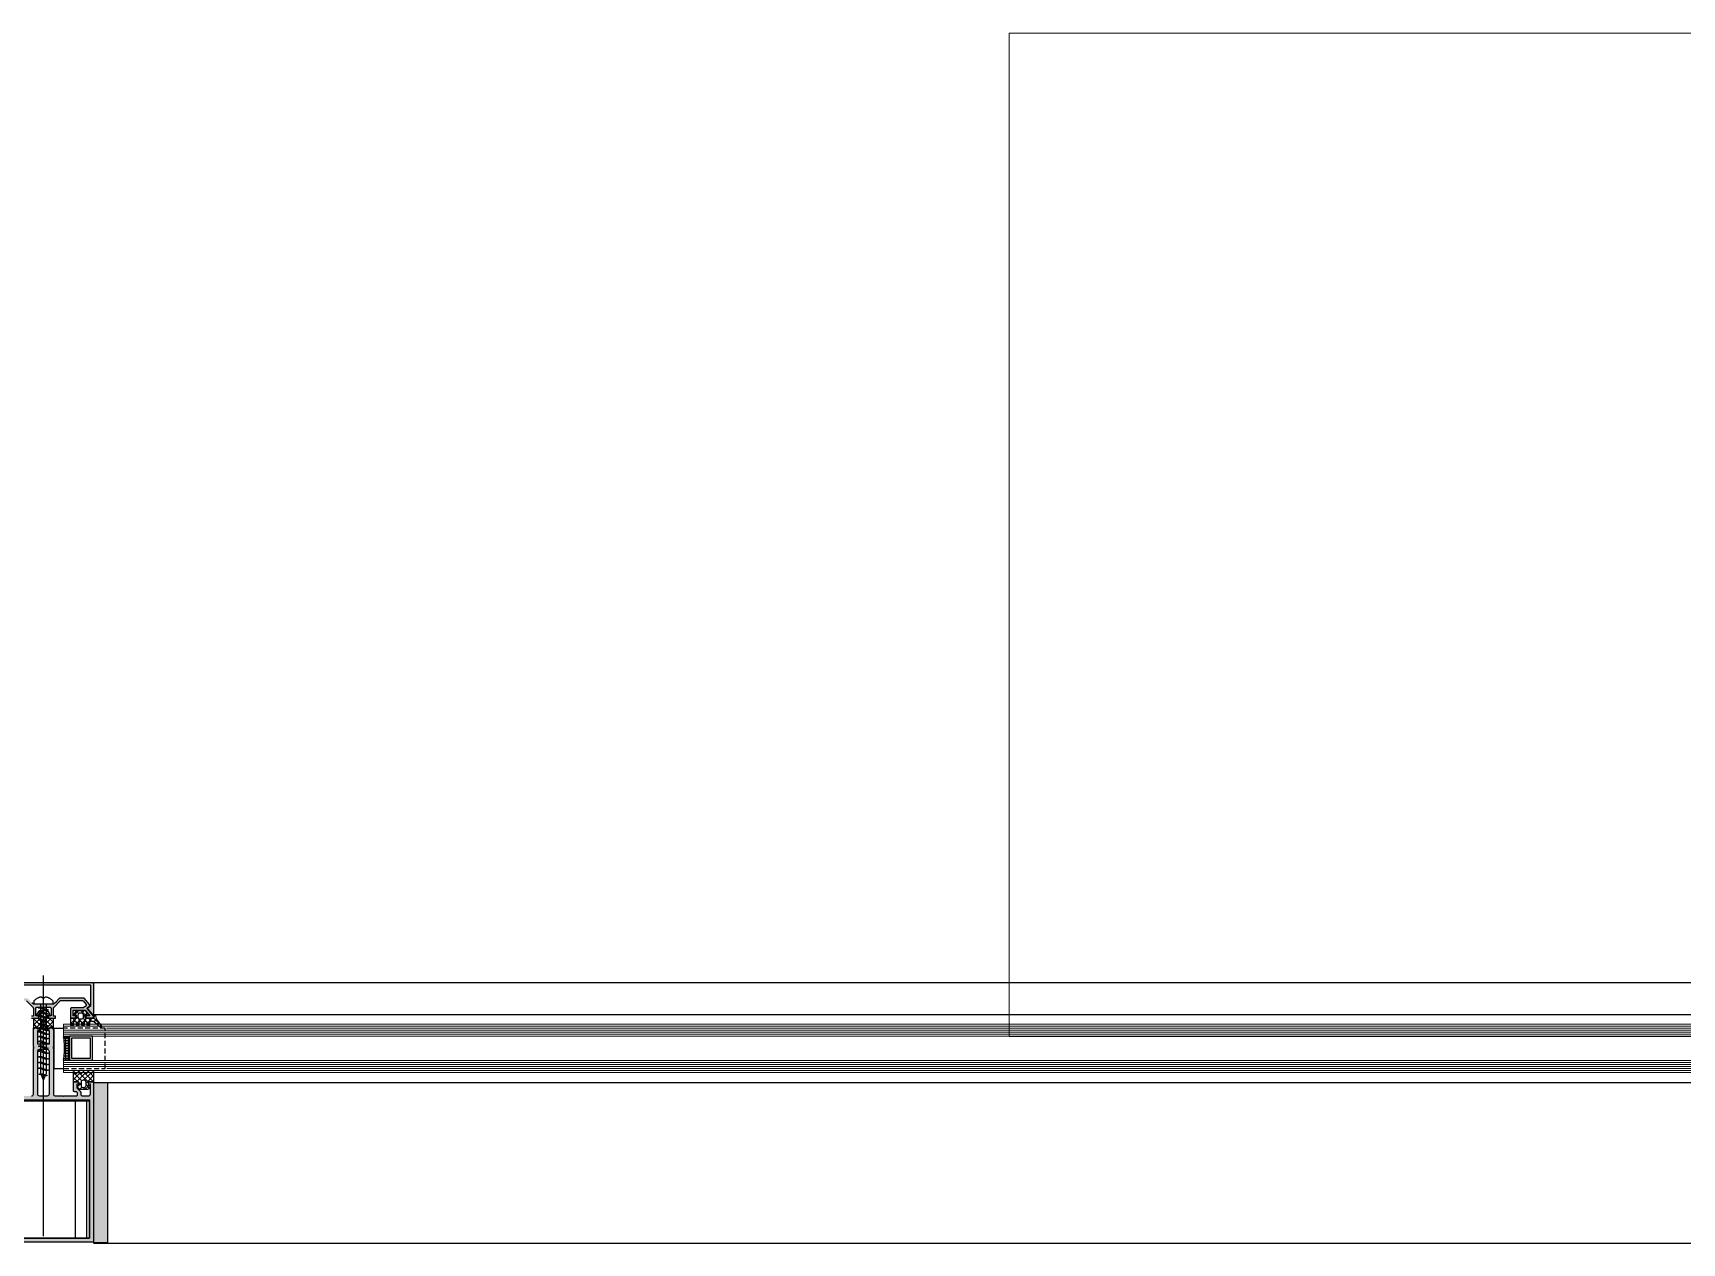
# Model space of a CAD drawing. Header units: millimetres. Extents: x 809 to 8159, y 33 to 4533.
# Drawn here: x 3093.2 to 3175.4, y 3467.1 to 3527.3 of the extents above; entities that cross this region are included whole.
import ezdxf

# ---------------------------------------------------------------- set-up
doc = ezdxf.new("R2010")
doc.units = ezdxf.units.MM
doc.linetypes.add('DASHDOT', pattern=[25.4, 12.7, -6.35, 0, -6.35])
doc.linetypes.add('HIDDEN', pattern=[0.375, 0.25, -0.125])
for name, color, linetype in [('1', 3, 'Continuous'), ('11', 11, 'Continuous'), ('3', 11, 'Continuous'), ('5', 11, 'Continuous'), ('EKSEN', 11, 'Continuous'), ('FITILLER', 240, 'Continuous'), ('GORUNUS-TARAMA', 11, 'Continuous')]:
    doc.layers.add(name, color=color, linetype=linetype)
doc.layers.add('cam', color=5, linetype='Continuous', lineweight=0)
doc.layers.add('TEFRİŞ', color=130, linetype='Continuous', lineweight=0)

# ---------------------------------------------------------------- blocks, each defined once
blk = doc.blocks.new('ajsdfxcvzx')
h = blk.add_hatch(color=256)
edge = h.paths.add_edge_path()
edge.add_arc((35051.962, -5111.428), 0.05, 0, 90)
edge.add_line((35051.962, -5111.378), (35047.322, -5111.378))
edge.add_arc((35047.322, -5111.428), 0.05, 90, 180)
edge.add_line((35047.272, -5111.428), (35047.272, -5112.382))
edge.add_line((35047.272, -5112.382), (35047.404, -5112.493))
edge.add_arc((35047.372, -5112.531), 0.05, -40, 50, ccw=False)
edge.add_line((35047.41, -5112.563), (35047.177, -5112.841))
edge.add_arc((35047.162, -5112.828), 0.02, 180, 320, ccw=False)
edge.add_line((35047.142, -5112.828), (35047.142, -5111.298))
edge.add_arc((35047.192, -5111.298), 0.05, 90, 180, ccw=False)
edge.add_line((35047.192, -5111.248), (35052.092, -5111.248))
edge.add_arc((35052.092, -5111.298), 0.05, 0, 90, ccw=False)
edge.add_line((35052.142, -5111.298), (35052.142, -5112.828))
edge.add_arc((35052.122, -5112.828), 0.02, -140, 0, ccw=False)
edge.add_line((35052.107, -5112.841), (35051.873, -5112.563))
edge.add_arc((35051.912, -5112.531), 0.05, 130, 220, ccw=False)
edge.add_line((35051.88, -5112.493), (35052.012, -5112.382))
edge.add_line((35052.012, -5112.382), (35052.012, -5111.428))
h = blk.add_hatch(color=256)
edge = h.paths.add_edge_path()
edge.add_line((35051.12, -5112.622), (35051.719, -5112.622))
edge.add_line((35051.719, -5112.622), (35051.954, -5112.902))
edge.add_line((35051.954, -5112.902), (35051.75, -5112.902))
edge.add_line((35051.75, -5112.902), (35051.75, -5112.972))
edge.add_arc((35051.8, -5112.972), 0.05, 180, 270)
edge.add_line((35051.8, -5113.022), (35052.137, -5113.022))
edge.add_line((35052.137, -5113.022), (35052.137, -5112.916))
edge.add_line((35052.137, -5112.916), (35051.838, -5112.56))
edge.add_arc((35051.877, -5112.528), 0.05, 130, 220, ccw=False)
edge.add_line((35051.844, -5112.49), (35051.934, -5112.415))
edge.add_arc((35051.902, -5112.377), 0.05, 310, 400)
edge.add_line((35051.94, -5112.344), (35051.684, -5112.04))
edge.add_arc((35051.646, -5112.072), 0.05, 40, 90)
edge.add_line((35051.646, -5112.022), (35050.466, -5112.022))
edge.add_arc((35050.466, -5112.072), 0.05, 90, 135)
edge.add_line((35050.431, -5112.036), (35050.254, -5112.214))
edge.add_line((35050.254, -5112.214), (35050.254, -5112.256))
edge.add_line((35050.254, -5112.256), (35050.211, -5112.256))
edge.add_line((35050.211, -5112.256), (35050.157, -5112.311))
edge.add_arc((35050.121, -5112.276), 0.05, 270, 315, ccw=False)
edge.add_line((35050.121, -5112.326), (35049.163, -5112.326))
edge.add_arc((35049.163, -5112.276), 0.05, 225, 270, ccw=False)
edge.add_line((35049.127, -5112.311), (35049.072, -5112.256))
edge.add_line((35049.072, -5112.256), (35049.03, -5112.256))
edge.add_line((35049.03, -5112.256), (35049.03, -5112.214))
edge.add_line((35049.03, -5112.214), (35048.853, -5112.036))
edge.add_arc((35048.817, -5112.072), 0.05, 45, 90)
edge.add_line((35048.817, -5112.022), (35047.638, -5112.022))
edge.add_arc((35047.638, -5112.072), 0.05, 90, 140)
edge.add_line((35047.599, -5112.04), (35047.344, -5112.344))
edge.add_arc((35047.382, -5112.377), 0.05, 140, 230)
edge.add_line((35047.35, -5112.415), (35047.439, -5112.49))
edge.add_arc((35047.407, -5112.528), 0.05, -40, 50, ccw=False)
edge.add_line((35047.446, -5112.56), (35047.147, -5112.916))
edge.add_line((35047.147, -5112.916), (35047.147, -5113.022))
edge.add_line((35047.147, -5113.022), (35047.484, -5113.022))
edge.add_arc((35047.484, -5112.972), 0.05, 270, 360)
edge.add_line((35047.534, -5112.972), (35047.534, -5112.902))
edge.add_line((35047.534, -5112.902), (35047.329, -5112.902))
edge.add_line((35047.329, -5112.902), (35047.564, -5112.622))
edge.add_line((35047.564, -5112.622), (35048.164, -5112.622))
edge.add_line((35048.164, -5112.622), (35048.164, -5112.902))
edge.add_line((35048.164, -5112.902), (35048.034, -5112.902))
edge.add_line((35048.034, -5112.902), (35048.034, -5112.972))
edge.add_arc((35048.084, -5112.972), 0.05, 180, 270)
edge.add_line((35048.084, -5113.022), (35048.284, -5113.022))
edge.add_line((35048.284, -5113.022), (35048.284, -5112.552))
edge.add_arc((35048.234, -5112.552), 0.05, 360, 450)
edge.add_line((35048.234, -5112.502), (35047.658, -5112.502))
edge.add_arc((35047.658, -5112.452), 0.05, 230, 270, ccw=False)
edge.add_line((35047.626, -5112.49), (35047.519, -5112.4))
edge.add_arc((35047.551, -5112.362), 0.05, 140, 230, ccw=False)
edge.add_line((35047.513, -5112.33), (35047.655, -5112.16))
edge.add_arc((35047.694, -5112.192), 0.05, 90, 140, ccw=False)
edge.add_line((35047.694, -5112.142), (35048.768, -5112.142))
edge.add_arc((35048.768, -5112.192), 0.05, 45, 90, ccw=False)
edge.add_line((35048.803, -5112.156), (35049.127, -5112.481))
edge.add_arc((35049.092, -5112.516), 0.05, 0, 45, ccw=False)
edge.add_line((35049.142, -5112.516), (35049.142, -5112.922))
edge.add_line((35049.142, -5112.922), (35049.042, -5112.922))
edge.add_line((35049.042, -5112.922), (35049.042, -5113.022))
edge.add_line((35049.042, -5113.022), (35049.342, -5113.022))
edge.add_arc((35049.342, -5112.972), 0.05, 270, 360)
edge.add_line((35049.392, -5112.972), (35049.392, -5112.902))
edge.add_line((35049.392, -5112.902), (35049.262, -5112.902))
edge.add_line((35049.262, -5112.902), (35049.262, -5112.526))
edge.add_arc((35049.312, -5112.526), 0.05, 90, 180, ccw=False)
edge.add_line((35049.312, -5112.476), (35049.972, -5112.476))
edge.add_arc((35049.972, -5112.526), 0.05, 0, 90, ccw=False)
edge.add_line((35050.022, -5112.526), (35050.022, -5112.902))
edge.add_line((35050.022, -5112.902), (35049.892, -5112.902))
edge.add_line((35049.892, -5112.902), (35049.892, -5112.972))
edge.add_arc((35049.942, -5112.972), 0.05, 180, 270)
edge.add_line((35049.942, -5113.022), (35050.242, -5113.022))
edge.add_line((35050.242, -5113.022), (35050.242, -5112.922))
edge.add_line((35050.242, -5112.922), (35050.142, -5112.922))
edge.add_line((35050.142, -5112.922), (35050.142, -5112.516))
edge.add_arc((35050.192, -5112.516), 0.05, 135, 180, ccw=False)
edge.add_line((35050.157, -5112.481), (35050.481, -5112.156))
edge.add_arc((35050.516, -5112.192), 0.05, 90, 135, ccw=False)
edge.add_line((35050.516, -5112.142), (35051.59, -5112.142))
edge.add_arc((35051.59, -5112.192), 0.05, 40, 90, ccw=False)
edge.add_line((35051.628, -5112.16), (35051.771, -5112.33))
edge.add_arc((35051.733, -5112.362), 0.05, -50, 40, ccw=False)
edge.add_line((35051.765, -5112.4), (35051.658, -5112.49))
edge.add_arc((35051.625, -5112.452), 0.05, 270, 310, ccw=False)
edge.add_line((35051.625, -5112.502), (35051.05, -5112.502))
edge.add_arc((35051.05, -5112.552), 0.05, 90, 180)
edge.add_line((35051, -5112.552), (35051, -5113.022))
edge.add_line((35051, -5113.022), (35051.2, -5113.022))
edge.add_arc((35051.2, -5112.972), 0.05, 270, 360)
edge.add_line((35051.25, -5112.972), (35051.25, -5112.902))
edge.add_line((35051.25, -5112.902), (35051.12, -5112.902))
edge.add_line((35051.12, -5112.902), (35051.12, -5112.622))
h = blk.add_hatch(color=256)
edge = h.paths.add_edge_path()
edge.add_line((35047.392, -5116.242), (35047.392, -5116.312))
edge.add_line((35047.392, -5116.312), (35047.302, -5116.312))
edge.add_line((35047.302, -5116.312), (35047.302, -5116.792))
edge.add_arc((35047.402, -5116.792), 0.1, -180, -90)
edge.add_line((35047.402, -5116.892), (35047.682, -5116.892))
edge.add_arc((35047.682, -5116.792), 0.1, -90, 0)
edge.add_line((35047.782, -5116.792), (35047.782, -5116.712))
edge.add_arc((35047.832, -5116.712), 0.05, 135, 180, ccw=False)
edge.add_line((35047.797, -5116.677), (35047.967, -5116.506))
edge.add_arc((35047.932, -5116.471), 0.05, -45, 0)
edge.add_line((35047.982, -5116.471), (35047.982, -5116.312))
edge.add_line((35047.982, -5116.312), (35047.892, -5116.312))
edge.add_line((35047.892, -5116.312), (35047.892, -5116.242))
edge.add_arc((35047.942, -5116.242), 0.05, -270, -180, ccw=False)
edge.add_line((35047.942, -5116.192), (35048.142, -5116.192))
edge.add_line((35048.142, -5116.192), (35048.142, -5116.632))
edge.add_arc((35048.092, -5116.632), 0.05, -90, 0, ccw=False)
edge.add_line((35048.092, -5116.682), (35048.025, -5116.682))
edge.add_arc((35048.025, -5116.732), 0.05, 90, 135)
edge.add_line((35047.989, -5116.696), (35047.957, -5116.729))
edge.add_arc((35047.992, -5116.765), 0.05, 135, 180)
edge.add_line((35047.942, -5116.765), (35047.942, -5116.842))
edge.add_arc((35047.992, -5116.842), 0.05, -180, -90)
edge.add_line((35047.992, -5116.892), (35048.242, -5116.892))
edge.add_line((35048.242, -5116.892), (35048.612, -5116.892))
edge.add_line((35048.612, -5116.892), (35048.642, -5116.922))
edge.add_line((35048.642, -5116.922), (35048.672, -5116.892))
edge.add_line((35048.672, -5116.892), (35049.042, -5116.892))
edge.add_arc((35049.05, -5116.8), 0.0919, -95.07053, 0.95505)
edge.add_line((35049.142, -5116.799), (35049.142, -5114.522))
edge.add_arc((35049.142, -5114.502), 0.02, -90, 90)
edge.add_line((35049.142, -5114.482), (35049.142, -5114.462))
edge.add_arc((35049.142, -5114.442), 0.02, -90, 90)
edge.add_line((35049.142, -5114.422), (35049.142, -5113.492))
edge.add_line((35049.142, -5113.492), (35049.282, -5113.492))
edge.add_arc((35049.282, -5113.552), 0.06, 0, 90, ccw=False)
edge.add_line((35049.342, -5113.552), (35049.412, -5113.552))
edge.add_arc((35049.412, -5113.582), 0.03, 0, 90, ccw=False)
edge.add_line((35049.442, -5113.582), (35049.442, -5113.622))
edge.add_arc((35049.412, -5113.622), 0.03, -90, 0, ccw=False)
edge.add_line((35049.412, -5113.652), (35049.342, -5113.652))
edge.add_line((35049.342, -5113.652), (35049.342, -5114.292))
edge.add_line((35049.342, -5114.292), (35049.592, -5114.292))
edge.add_line((35049.592, -5114.292), (35049.642, -5114.342))
edge.add_line((35049.642, -5114.342), (35049.692, -5114.292))
edge.add_line((35049.692, -5114.292), (35049.942, -5114.292))
edge.add_line((35049.942, -5114.292), (35049.942, -5113.652))
edge.add_line((35049.942, -5113.652), (35049.872, -5113.652))
edge.add_arc((35049.872, -5113.622), 0.03, -180, -90, ccw=False)
edge.add_line((35049.842, -5113.622), (35049.842, -5113.582))
edge.add_arc((35049.872, -5113.582), 0.03, -270, -180, ccw=False)
edge.add_line((35049.872, -5113.552), (35049.942, -5113.552))
edge.add_arc((35050.002, -5113.552), 0.06, 90, 180, ccw=False)
edge.add_line((35050.002, -5113.492), (35050.142, -5113.492))
edge.add_line((35050.142, -5113.492), (35050.142, -5114.422))
edge.add_arc((35050.142, -5114.442), 0.02, 90, 270)
edge.add_line((35050.142, -5114.462), (35050.142, -5114.482))
edge.add_arc((35050.142, -5114.502), 0.02, 90, 270)
edge.add_line((35050.142, -5114.522), (35050.142, -5116.799))
edge.add_arc((35050.234, -5116.8), 0.0919, 179.04495, 275.07053)
edge.add_line((35050.242, -5116.892), (35050.612, -5116.892))
edge.add_line((35050.612, -5116.892), (35050.642, -5116.922))
edge.add_line((35050.642, -5116.922), (35050.672, -5116.892))
edge.add_line((35050.672, -5116.892), (35051.042, -5116.892))
edge.add_line((35051.042, -5116.892), (35051.292, -5116.892))
edge.add_arc((35051.292, -5116.842), 0.05, -90, 0)
edge.add_line((35051.342, -5116.842), (35051.342, -5116.765))
edge.add_arc((35051.292, -5116.765), 0.05, 0, 45)
edge.add_line((35051.327, -5116.729), (35051.294, -5116.696))
edge.add_arc((35051.259, -5116.732), 0.05, 45, 90)
edge.add_line((35051.259, -5116.682), (35051.192, -5116.682))
edge.add_arc((35051.192, -5116.632), 0.05, -180, -90, ccw=False)
edge.add_line((35051.142, -5116.632), (35051.142, -5116.192))
edge.add_line((35051.142, -5116.192), (35051.342, -5116.192))
edge.add_arc((35051.342, -5116.242), 0.05, 0, 90, ccw=False)
edge.add_line((35051.392, -5116.242), (35051.392, -5116.312))
edge.add_line((35051.392, -5116.312), (35051.302, -5116.312))
edge.add_line((35051.302, -5116.312), (35051.302, -5116.471))
edge.add_arc((35051.352, -5116.471), 0.05, 180, 225)
edge.add_line((35051.317, -5116.506), (35051.487, -5116.677))
edge.add_arc((35051.452, -5116.712), 0.05, 0, 45, ccw=False)
edge.add_line((35051.502, -5116.712), (35051.502, -5116.792))
edge.add_arc((35051.602, -5116.792), 0.1, -180, -90)
edge.add_line((35051.602, -5116.892), (35051.882, -5116.892))
edge.add_arc((35051.882, -5116.792), 0.1, -90, 0)
edge.add_line((35051.982, -5116.792), (35051.982, -5116.312))
edge.add_line((35051.982, -5116.312), (35051.892, -5116.312))
edge.add_line((35051.892, -5116.312), (35051.892, -5116.242))
edge.add_arc((35051.942, -5116.242), 0.05, -270, -180, ccw=False)
edge.add_line((35051.942, -5116.192), (35052.142, -5116.192))
edge.add_line((35052.142, -5116.192), (35052.142, -5124.185))
edge.add_line((35052.142, -5124.185), (35047.142, -5124.185))
edge.add_line((35047.142, -5124.185), (35047.142, -5116.192))
edge.add_line((35047.142, -5116.192), (35047.342, -5116.192))
edge.add_arc((35047.342, -5116.242), 0.05, 0, 90, ccw=False)
h.paths.add_polyline_path([(35051.94, -5117.085), (35051.94, -5123.985), (35047.34, -5123.985), (35047.34, -5117.085), (35049.64, -5117.085)], flags=16)
edge = h.paths.add_edge_path(flags=16)
edge.add_arc((35049.44, -5114.685), 0.1, 90, 180)
edge.add_line((35049.34, -5114.685), (35049.34, -5116.785))
edge.add_arc((35049.44, -5116.785), 0.1, -180, -90)
edge.add_line((35049.44, -5116.885), (35049.84, -5116.885))
edge.add_arc((35049.84, -5116.785), 0.1, -90, 0)
edge.add_line((35049.94, -5116.785), (35049.94, -5114.685))
edge.add_arc((35049.84, -5114.685), 0.1, 0, 90)
edge.add_line((35049.84, -5114.585), (35049.44, -5114.585))
h = blk.add_hatch()
h.set_pattern_fill('NET', color=256, angle=-90, style=0)
h.set_pattern_definition([(270, (35043.18402, -5172.36346), (0.125, -4e-17), []), (360, (35043.18402, -5172.36346), (4e-17, 0.125), [])])
h.paths.add_polyline_path([(35050.936, -5113.942), (35050.936, -5115.104), (35050.638, -5115.104), (35050.678, -5114.906), (35050.698, -5114.667), (35050.698, -5114.409), (35050.668, -5114.081), (35050.648, -5113.942)])
at = {"layer": 'FITILLER'}
h = blk.add_hatch(dxfattribs=at)
h.set_pattern_fill('NET', color=256, scale=1.5, angle=-45, style=0)
h.set_pattern_definition([(315, (35127.674, -5094.71168), (0.1325825, 0.1325825), []), (45, (35127.674, -5094.71168), (-0.1325825, 0.1325825), [])])
edge = h.paths.add_edge_path(flags=16)
edge.add_arc((35049.618, -5113.016), 0.1, 180, 270, ccw=False)
edge.add_line((35049.518, -5113.016), (35049.518, -5112.858))
edge.add_arc((35049.618, -5112.858), 0.1, 90, 180, ccw=False)
edge.add_line((35049.618, -5112.758), (35049.668, -5112.758))
edge.add_arc((35049.668, -5112.858), 0.1, 0, 90, ccw=False)
edge.add_line((35049.768, -5112.858), (35049.768, -5113.016))
edge.add_arc((35049.668, -5113.016), 0.1, 270, 360, ccw=False)
edge.add_line((35049.668, -5113.116), (35049.618, -5113.116))
edge = h.paths.add_edge_path()
edge.add_line((35049.143, -5113.033), (35049.143, -5113.55))
edge.add_arc((35049.153, -5113.55), 0.01, 180, 315)
edge.add_line((35049.16, -5113.557), (35049.271, -5113.446))
edge.add_arc((35049.277, -5113.452), 0.00893, 45, 135, ccw=False)
edge.add_line((35049.283, -5113.446), (35049.393, -5113.555))
edge.add_arc((35049.399, -5113.549), 0.00893, 225, 315)
edge.add_line((35049.405, -5113.555), (35049.515, -5113.446))
edge.add_arc((35049.521, -5113.452), 0.00893, 45, 135, ccw=False)
edge.add_line((35049.527, -5113.446), (35049.637, -5113.555))
edge.add_arc((35049.643, -5113.549), 0.00893, 225, 315)
edge.add_line((35049.649, -5113.555), (35049.758, -5113.446))
edge.add_arc((35049.765, -5113.452), 0.00893, 45, 135, ccw=False)
edge.add_line((35049.771, -5113.446), (35049.88, -5113.555))
edge.add_arc((35049.887, -5113.549), 0.00893, 225, 315)
edge.add_line((35049.893, -5113.555), (35050.002, -5113.446))
edge.add_arc((35050.009, -5113.452), 0.00893, 45, 135, ccw=False)
edge.add_line((35050.015, -5113.446), (35050.126, -5113.557))
edge.add_arc((35050.133, -5113.55), 0.01, 225, 360)
edge.add_line((35050.143, -5113.55), (35050.143, -5113.033))
edge.add_line((35050.143, -5113.033), (35049.918, -5113.033))
edge.add_arc((35049.918, -5112.983), 0.05, 180, 270, ccw=False)
edge.add_line((35049.868, -5112.983), (35049.868, -5112.863))
edge.add_line((35049.868, -5112.863), (35049.968, -5112.863))
edge.add_line((35049.968, -5112.863), (35049.968, -5112.813))
edge.add_line((35049.968, -5112.813), (35049.893, -5112.683))
edge.add_arc((35049.85, -5112.708), 0.05, 30, 90)
edge.add_line((35049.85, -5112.658), (35049.436, -5112.658))
edge.add_arc((35049.436, -5112.708), 0.05, 90, 150)
edge.add_line((35049.393, -5112.683), (35049.318, -5112.813))
edge.add_line((35049.318, -5112.813), (35049.318, -5112.863))
edge.add_line((35049.318, -5112.863), (35049.418, -5112.863))
edge.add_line((35049.418, -5112.863), (35049.418, -5112.983))
edge.add_arc((35049.368, -5112.983), 0.05, -90, 0, ccw=False)
edge.add_line((35049.368, -5113.033), (35049.143, -5113.033))
h = blk.add_hatch(dxfattribs=at)
h.set_pattern_fill('NET', color=256, scale=1.5, angle=-45, style=0)
h.set_pattern_definition([(225, (35035.15378, -5098.60583), (-0.1325825, 0.1325825), []), (135, (35035.15378, -5098.60583), (0.1325825, 0.1325825), [])])
edge = h.paths.add_edge_path(flags=16)
edge.add_arc((35051.525, -5112.85), 0.1, 0, 90, ccw=False)
edge.add_line((35051.625, -5112.85), (35051.625, -5112.975))
edge.add_arc((35051.525, -5112.975), 0.1, 270, 360, ccw=False)
edge.add_line((35051.525, -5113.075), (35051.475, -5113.075))
edge.add_arc((35051.475, -5112.975), 0.1, 180, 270, ccw=False)
edge.add_line((35051.375, -5112.975), (35051.375, -5112.85))
edge.add_arc((35051.475, -5112.85), 0.1, 90, 180, ccw=False)
edge.add_line((35051.475, -5112.75), (35051.525, -5112.75))
edge = h.paths.add_edge_path()
edge.add_arc((35052.483, -5113.007), 0.2, 190, 220.23314, ccw=False)
edge.add_line((35052.286, -5113.041), (35052.262, -5112.907))
edge.add_arc((35052.213, -5112.915), 0.05, 10, 75)
edge.add_line((35052.226, -5112.867), (35052.157, -5112.848))
edge.add_line((35052.157, -5112.848), (35052.157, -5113.025))
edge.add_line((35052.157, -5113.025), (35051.775, -5113.025))
edge.add_arc((35051.775, -5112.975), 0.05, 180, 270, ccw=False)
edge.add_line((35051.725, -5112.975), (35051.725, -5112.855))
edge.add_line((35051.725, -5112.855), (35051.825, -5112.855))
edge.add_line((35051.825, -5112.855), (35051.825, -5112.805))
edge.add_line((35051.825, -5112.805), (35051.75, -5112.675))
edge.add_arc((35051.706, -5112.7), 0.05, 30, 90)
edge.add_line((35051.706, -5112.65), (35051.293, -5112.65))
edge.add_arc((35051.293, -5112.7), 0.05, 90, 150)
edge.add_line((35051.25, -5112.675), (35051.175, -5112.805))
edge.add_line((35051.175, -5112.805), (35051.175, -5112.855))
edge.add_line((35051.175, -5112.855), (35051.275, -5112.855))
edge.add_line((35051.275, -5112.855), (35051.275, -5112.975))
edge.add_arc((35051.225, -5112.975), 0.05, -90, 0, ccw=False)
edge.add_line((35051.225, -5113.025), (35051, -5113.025))
edge.add_line((35051, -5113.025), (35051, -5113.375))
edge.add_line((35051, -5113.375), (35051.15, -5113.375))
edge.add_line((35051.15, -5113.375), (35051.15, -5113.225))
edge.add_arc((35051.2, -5113.225), 0.05, 90, 180, ccw=False)
edge.add_line((35051.2, -5113.175), (35051.22, -5113.175))
edge.add_arc((35051.22, -5113.225), 0.05, 0, 90, ccw=False)
edge.add_line((35051.27, -5113.225), (35051.27, -5113.375))
edge.add_line((35051.27, -5113.375), (35051.42, -5113.375))
edge.add_line((35051.42, -5113.375), (35051.42, -5113.225))
edge.add_arc((35051.47, -5113.225), 0.05, 90, 180, ccw=False)
edge.add_line((35051.47, -5113.175), (35051.49, -5113.175))
edge.add_arc((35051.49, -5113.225), 0.05, 0, 90, ccw=False)
edge.add_line((35051.54, -5113.225), (35051.54, -5113.375))
edge.add_line((35051.54, -5113.375), (35051.69, -5113.375))
edge.add_line((35051.69, -5113.375), (35051.69, -5113.225))
edge.add_arc((35051.74, -5113.225), 0.05, 90, 180, ccw=False)
edge.add_line((35051.74, -5113.175), (35051.76, -5113.175))
edge.add_arc((35051.76, -5113.225), 0.05, 0, 90, ccw=False)
edge.add_line((35051.81, -5113.225), (35051.81, -5113.375))
edge.add_line((35051.81, -5113.375), (35051.96, -5113.375))
edge.add_line((35051.96, -5113.375), (35051.96, -5113.225))
edge.add_arc((35052.01, -5113.225), 0.05, 90, 180, ccw=False)
edge.add_line((35052.01, -5113.175), (35052.118, -5113.175))
edge.add_arc((35052.118, -5113.225), 0.05, 50, 90, ccw=False)
edge.add_line((35052.15, -5113.187), (35052.469, -5113.454))
edge.add_arc((35052.507, -5113.422), 0.05, 220.23314, 400.23314)
edge.add_line((35052.545, -5113.389), (35052.33, -5113.136))
h = blk.add_hatch(dxfattribs=at)
h.set_pattern_fill('NET', color=256, scale=1.5, angle=-45, style=0)
h.set_pattern_definition([(225, (35039.3953, -5102.58182), (-0.1325825, 0.1325825), []), (135, (35039.3953, -5102.58182), (0.1325825, 0.1325825), [])])
edge = h.paths.add_edge_path(flags=16)
edge.add_arc((35051.617, -5116.213), 0.1, 90, 180)
edge.add_line((35051.517, -5116.213), (35051.517, -5116.372))
edge.add_arc((35051.617, -5116.372), 0.1, 180, 270)
edge.add_line((35051.617, -5116.472), (35051.667, -5116.472))
edge.add_arc((35051.667, -5116.372), 0.1, 270, 360)
edge.add_line((35051.767, -5116.372), (35051.767, -5116.213))
edge.add_arc((35051.667, -5116.213), 0.1, 0, 90)
edge.add_line((35051.667, -5116.113), (35051.617, -5116.113))
edge = h.paths.add_edge_path()
edge.add_line((35051.142, -5116.197), (35051.142, -5115.68))
edge.add_arc((35051.152, -5115.68), 0.01, 45, 180, ccw=False)
edge.add_line((35051.159, -5115.673), (35051.27, -5115.784))
edge.add_arc((35051.276, -5115.777), 0.00893, 225, 315)
edge.add_line((35051.282, -5115.784), (35051.392, -5115.674))
edge.add_arc((35051.398, -5115.681), 0.00893, 45, 135, ccw=False)
edge.add_line((35051.404, -5115.674), (35051.514, -5115.784))
edge.add_arc((35051.52, -5115.777), 0.00893, 225, 315)
edge.add_line((35051.526, -5115.784), (35051.636, -5115.674))
edge.add_arc((35051.642, -5115.681), 0.00893, 45, 135, ccw=False)
edge.add_line((35051.648, -5115.674), (35051.758, -5115.784))
edge.add_arc((35051.764, -5115.777), 0.00893, 225, 315)
edge.add_line((35051.77, -5115.784), (35051.879, -5115.674))
edge.add_arc((35051.886, -5115.681), 0.00893, 45, 135, ccw=False)
edge.add_line((35051.892, -5115.674), (35052.001, -5115.784))
edge.add_arc((35052.008, -5115.777), 0.00893, 225, 315)
edge.add_line((35052.014, -5115.784), (35052.125, -5115.673))
edge.add_arc((35052.132, -5115.68), 0.01, 0, 135, ccw=False)
edge.add_line((35052.142, -5115.68), (35052.142, -5116.197))
edge.add_line((35052.142, -5116.197), (35051.917, -5116.197))
edge.add_arc((35051.917, -5116.247), 0.05, 90, 180)
edge.add_line((35051.867, -5116.247), (35051.867, -5116.367))
edge.add_line((35051.867, -5116.367), (35051.967, -5116.367))
edge.add_line((35051.967, -5116.367), (35051.967, -5116.417))
edge.add_line((35051.967, -5116.417), (35051.892, -5116.547))
edge.add_arc((35051.849, -5116.522), 0.05, 270, 330, ccw=False)
edge.add_line((35051.849, -5116.572), (35051.435, -5116.572))
edge.add_arc((35051.435, -5116.522), 0.05, 210, 270, ccw=False)
edge.add_line((35051.392, -5116.547), (35051.317, -5116.417))
edge.add_line((35051.317, -5116.417), (35051.317, -5116.367))
edge.add_line((35051.317, -5116.367), (35051.417, -5116.367))
edge.add_line((35051.417, -5116.367), (35051.417, -5116.247))
edge.add_arc((35051.367, -5116.247), 0.05, 360, 450)
edge.add_line((35051.367, -5116.197), (35051.142, -5116.197))
h = blk.add_hatch(dxfattribs=at)
h.set_pattern_fill('DOTS', color=256, scale=1.2, angle=-135, style=0)
h.set_pattern_definition([(315, (34910.580116, -5022.02654), (-0.026516504, -0.079549513), [0, -0.075])])
h.paths.add_polyline_path([(35052.155, -5116.222), (35052.837, -5116.222), (35052.837, -5124.219), (35052.155, -5124.219)])
at = {"linetype": 'HIDDEN'}
for p, q in [((35052.725, -5113.522), (35050.642, -5113.522)), ((35052.725, -5115.522), (35052.725, -5113.522)), ((35050.665, -5115.522), (35052.725, -5115.522))]:
    blk.add_line(p, q, dxfattribs=at)
for p, q in [((35050.646, -5113.522), (35050.642, -5113.522)), ((35050.942, -5113.918), (35050.942, -5114.518))]:
    blk.add_line(p, q)
at = {"elevation": 0}
for points in [[(35052.012, -5111.428, 0.414214), (35051.962, -5111.378), (35047.322, -5111.378, 0.414214), (35047.272, -5111.428), (35047.272, -5112.382), (35047.404, -5112.493, -0.414214), (35047.41, -5112.563), (35047.177, -5112.841, -0.700208), (35047.142, -5112.828), (35047.142, -5111.298, -0.414214), (35047.192, -5111.248), (35052.092, -5111.248, -0.414214), (35052.142, -5111.298), (35052.142, -5112.828, -0.700208), (35052.107, -5112.841), (35051.873, -5112.563, -0.414214), (35051.88, -5112.493), (35052.012, -5112.382)], [(35049.44, -5114.585, 0.414214), (35049.34, -5114.685), (35049.34, -5116.785, 0.414214), (35049.44, -5116.885), (35049.84, -5116.885, 0.414214), (35049.94, -5116.785), (35049.94, -5114.685, 0.414214), (35049.84, -5114.585)]]:
    blk.add_lwpolyline(points, format="xyb", close=True, dxfattribs=at)
for points in [[(35048.803, -5112.156), (35049.127, -5112.481, -0.198912), (35049.142, -5112.516), (35049.142, -5112.922), (35049.042, -5112.922)], [(35049.042, -5113.022), (35049.342, -5113.022, 0.414214), (35049.392, -5112.972), (35049.392, -5112.902), (35049.262, -5112.902), (35049.262, -5112.526, -0.414214), (35049.312, -5112.476), (35049.972, -5112.476, -0.414214), (35050.022, -5112.526), (35050.022, -5112.902), (35049.892, -5112.902), (35049.892, -5112.972, 0.414214), (35049.942, -5113.022), (35050.242, -5113.022), (35050.242, -5112.922), (35050.142, -5112.922), (35050.142, -5112.516, -0.198912), (35050.157, -5112.481), (35050.481, -5112.156, -0.198912), (35050.516, -5112.142), (35051.59, -5112.142, -0.221695), (35051.628, -5112.16), (35051.771, -5112.33, -0.414214), (35051.765, -5112.4), (35051.658, -5112.49, -0.176327), (35051.625, -5112.502), (35051.05, -5112.502, 0.414214), (35051, -5112.552), (35051, -5113.022), (35051.2, -5113.022, 0.414214), (35051.25, -5112.972), (35051.25, -5112.902), (35051.12, -5112.902), (35051.12, -5112.622), (35051.719, -5112.622), (35051.954, -5112.902), (35051.75, -5112.902), (35051.75, -5112.972, 0.414214), (35051.8, -5113.022), (35052.137, -5113.022), (35052.137, -5112.916), (35051.838, -5112.56, -0.414214), (35051.844, -5112.49), (35051.934, -5112.415, 0.414214), (35051.94, -5112.344), (35051.684, -5112.04, 0.221695), (35051.646, -5112.022), (35050.466, -5112.022, 0.198912), (35050.431, -5112.036), (35050.254, -5112.214), (35050.254, -5112.256), (35050.211, -5112.256), (35050.157, -5112.311, -0.198912), (35050.121, -5112.326), (35049.163, -5112.326, -0.198912), (35049.127, -5112.311), (35049.072, -5112.256)], [(35049.042, -5116.892, 0.445362), (35049.142, -5116.799), (35049.142, -5114.522, 1), (35049.142, -5114.482), (35049.142, -5114.462, 1), (35049.142, -5114.422), (35049.142, -5113.492), (35049.282, -5113.492, -0.414214), (35049.342, -5113.552), (35049.412, -5113.552, -0.414214), (35049.442, -5113.582), (35049.442, -5113.622, -0.414214), (35049.412, -5113.652), (35049.342, -5113.652), (35049.342, -5114.292), (35049.592, -5114.292), (35049.642, -5114.342), (35049.692, -5114.292), (35049.942, -5114.292), (35049.942, -5113.652), (35049.872, -5113.652, -0.414214), (35049.842, -5113.622), (35049.842, -5113.582, -0.414214), (35049.872, -5113.552), (35049.942, -5113.552, -0.414214), (35050.002, -5113.492), (35050.142, -5113.492), (35050.142, -5114.422, 1), (35050.142, -5114.462), (35050.142, -5114.482, 1), (35050.142, -5114.522), (35050.142, -5116.799, 0.445362), (35050.242, -5116.892), (35050.612, -5116.892), (35050.642, -5116.922), (35050.672, -5116.892), (35051.042, -5116.892), (35051.292, -5116.892, 0.414214), (35051.342, -5116.842), (35051.342, -5116.765, 0.198912), (35051.327, -5116.729), (35051.294, -5116.696, 0.198912), (35051.259, -5116.682), (35051.192, -5116.682, -0.414214), (35051.142, -5116.632), (35051.142, -5116.192), (35051.342, -5116.192, -0.414214), (35051.392, -5116.242), (35051.392, -5116.312), (35051.302, -5116.312), (35051.302, -5116.471, 0.198912), (35051.317, -5116.506), (35051.487, -5116.677, -0.198912), (35051.502, -5116.712), (35051.502, -5116.792, 0.414214), (35051.602, -5116.892), (35051.882, -5116.892, 0.414214), (35051.982, -5116.792), (35051.982, -5116.312), (35051.892, -5116.312), (35051.892, -5116.242, -0.414214), (35051.942, -5116.192), (35052.142, -5116.192), (35052.142, -5124.185), (35047.142, -5124.185)]]:
    blk.add_lwpolyline(points, format="xyb", dxfattribs=at)
for points in [[(35050.936, -5113.942), (35050.936, -5115.104), (35050.638, -5115.104), (35050.678, -5114.906), (35050.698, -5114.667), (35050.698, -5114.409), (35050.668, -5114.081), (35050.648, -5113.942)], [(35050.942, -5113.918), (35050.942, -5115.104), (35052.087, -5115.104), (35052.087, -5113.918)], [(35051.042, -5114.018), (35051.042, -5115.004), (35051.987, -5115.004), (35051.987, -5114.018)], [(35051.94, -5117.085), (35051.94, -5123.985), (35047.34, -5123.985), (35047.34, -5117.085), (35049.64, -5117.085)]]:
    blk.add_lwpolyline(points, close=True, dxfattribs=at)
at = {"layer": '1', "linetype": 'DASHDOT', "ltscale": 10}
for p, q in [((35049.167, -5112.16), (35049.167, -5112.31)), ((35049.167, -5112.31), (35050.117, -5112.31)), ((35049.4, -5112.507), (35049.5, -5112.47)), ((35049.784, -5112.643), (35049.4, -5112.507)), ((35049.4, -5112.507), (35049.884, -5112.607)), ((35049.4, -5112.707), (35049.5, -5112.67)), ((35049.4, -5112.707), (35049.884, -5112.807)), ((35049.5, -5112.31), (35049.5, -5112.47)), ((35049.5, -5112.468), (35049.5, -5112.47)), ((35049.5, -5112.47), (35049.884, -5112.607)), ((35049.5, -5112.542), (35049.5, -5112.67)), ((35049.5, -5112.67), (35049.884, -5112.807)), ((35049.784, -5112.31), (35049.784, -5112.571)), ((35049.784, -5112.477), (35049.784, -5112.463)), ((35049.784, -5112.477), (35049.784, -5112.463)), ((35049.784, -5112.477), (35049.784, -5112.571)), ((35049.784, -5112.477), (35049.784, -5112.477)), ((35049.784, -5112.477), (35049.784, -5112.477)), ((35049.884, -5112.607), (35049.784, -5112.643)), ((35049.784, -5112.643), (35049.784, -5112.771)), ((35050.117, -5112.16), (35050.117, -5112.31))]:
    blk.add_line(p, q, dxfattribs=at)
for centre, radius, start, end in [((35049.642, -5112.608), 0.653, 98.40723, 136.68802), ((35049.642, -5111.874), 0.13, 222.68487, 317.31513), ((35049.642, -5112.608), 0.653, 43.31198, 81.59277)]:
    blk.add_arc(centre, radius, start, end, dxfattribs=at)
at = {"layer": '11'}
for p, q in [((35049.784, -5112.843), (35049.4, -5112.707)), ((35049.5, -5112.742), (35049.5, -5112.87)), ((35049.884, -5112.807), (35049.784, -5112.843)), ((35049.784, -5112.843), (35049.784, -5112.971)), ((35049.4, -5112.907), (35049.5, -5112.87)), ((35049.784, -5113.043), (35049.4, -5112.907)), ((35049.4, -5112.907), (35049.884, -5113.007)), ((35049.4, -5113.107), (35049.5, -5113.07)), ((35049.784, -5113.243), (35049.4, -5113.107)), ((35049.4, -5113.107), (35049.884, -5113.207)), ((35049.4, -5113.307), (35049.5, -5113.27)), ((35049.4, -5113.307), (35049.784, -5113.443)), ((35049.884, -5113.407), (35049.4, -5113.307)), ((35049.4, -5113.507), (35049.5, -5113.47)), ((35049.784, -5113.643), (35049.4, -5113.507)), ((35049.784, -5113.643), (35049.4, -5113.507)), ((35049.4, -5113.507), (35049.884, -5113.607)), ((35049.4, -5113.707), (35049.5, -5113.67)), ((35049.5, -5112.87), (35049.884, -5113.007)), ((35049.5, -5112.942), (35049.5, -5113.07)), ((35049.5, -5113.07), (35049.884, -5113.207)), ((35049.5, -5113.142), (35049.5, -5113.27)), ((35049.5, -5113.27), (35049.884, -5113.407)), ((35049.5, -5113.342), (35049.5, -5113.47)), ((35049.5, -5113.47), (35049.884, -5113.607)), ((35049.5, -5113.542), (35049.5, -5113.67)), ((35049.5, -5113.67), (35049.884, -5113.807)), ((35049.884, -5113.007), (35049.784, -5113.043)), ((35049.784, -5113.043), (35049.784, -5113.171)), ((35049.884, -5113.207), (35049.784, -5113.243)), ((35049.784, -5113.243), (35049.784, -5113.371)), ((35049.784, -5113.443), (35049.884, -5113.407)), ((35049.784, -5113.443), (35049.784, -5113.571)), ((35049.884, -5113.607), (35049.784, -5113.643)), ((35049.784, -5113.643), (35049.784, -5113.771)), ((35049.784, -5113.843), (35049.4, -5113.707)), ((35049.4, -5113.707), (35049.884, -5113.807)), ((35049.4, -5113.936), (35049.5, -5113.9)), ((35049.4, -5113.936), (35049.884, -5114.036)), ((35049.784, -5114.073), (35049.4, -5113.936)), ((35049.4, -5114.176), (35049.5, -5114.139)), ((35049.784, -5114.312), (35049.4, -5114.176)), ((35049.784, -5114.312), (35049.4, -5114.176)), ((35049.4, -5114.176), (35049.884, -5114.276)), ((35049.4, -5114.416), (35049.5, -5114.379)), ((35049.4, -5114.416), (35049.884, -5114.516)), ((35049.784, -5114.552), (35049.4, -5114.416)), ((35049.784, -5114.552), (35049.4, -5114.416)), ((35049.5, -5113.742), (35049.5, -5113.9)), ((35049.5, -5113.9), (35049.884, -5114.036)), ((35049.5, -5113.972), (35049.5, -5114.139)), ((35049.5, -5114.139), (35049.884, -5114.276)), ((35049.5, -5114.211), (35049.5, -5114.379)), ((35049.5, -5114.379), (35049.884, -5114.516)), ((35049.5, -5114.451), (35049.5, -5114.619)), ((35049.884, -5113.807), (35049.784, -5113.843)), ((35049.784, -5113.843), (35049.784, -5114.001)), ((35049.884, -5114.036), (35049.784, -5114.073)), ((35049.784, -5114.073), (35049.784, -5114.24)), ((35049.884, -5114.276), (35049.784, -5114.312)), ((35049.784, -5114.312), (35049.784, -5114.48)), ((35049.4, -5114.655), (35049.5, -5114.619)), ((35049.784, -5114.792), (35049.4, -5114.655)), ((35049.784, -5114.792), (35049.4, -5114.655)), ((35049.4, -5114.655), (35049.884, -5114.755)), ((35049.4, -5114.941), (35049.5, -5114.904)), ((35049.4, -5114.941), (35049.884, -5115.041)), ((35049.784, -5115.077), (35049.4, -5114.941)), ((35049.784, -5115.077), (35049.4, -5114.941)), ((35049.4, -5115.226), (35049.5, -5115.19)), ((35049.4, -5115.226), (35049.884, -5115.326)), ((35049.784, -5115.362), (35049.4, -5115.226)), ((35049.784, -5115.362), (35049.4, -5115.226)), ((35049.5, -5114.619), (35049.884, -5114.755)), ((35049.5, -5114.691), (35049.5, -5114.904)), ((35049.5, -5114.904), (35049.884, -5115.041)), ((35049.5, -5114.976), (35049.5, -5115.19)), ((35049.5, -5115.19), (35049.884, -5115.326)), ((35049.5, -5115.262), (35049.5, -5115.475)), ((35049.884, -5114.516), (35049.784, -5114.552)), ((35049.784, -5114.552), (35049.784, -5114.72)), ((35049.884, -5114.755), (35049.784, -5114.792)), ((35049.784, -5114.792), (35049.784, -5115.005)), ((35049.884, -5115.041), (35049.784, -5115.077)), ((35049.784, -5115.077), (35049.784, -5115.291)), ((35049.884, -5115.326), (35049.784, -5115.362)), ((35049.4, -5115.511), (35049.5, -5115.475)), ((35049.4, -5115.511), (35049.884, -5115.611)), ((35049.784, -5115.648), (35049.4, -5115.511)), ((35049.784, -5115.648), (35049.4, -5115.511)), ((35049.424, -5115.806), (35049.524, -5115.769)), ((35049.424, -5115.806), (35049.83, -5115.878)), ((35049.73, -5115.914), (35049.424, -5115.806)), ((35049.5, -5115.475), (35049.884, -5115.611)), ((35049.5, -5115.547), (35049.5, -5115.696)), ((35049.524, -5115.769), (35049.501, -5115.702)), ((35049.524, -5115.769), (35049.83, -5115.878)), ((35049.642, -5116.11), (35049.552, -5115.851)), ((35049.642, -5116.11), (35049.732, -5115.914)), ((35049.83, -5115.878), (35049.73, -5115.914)), ((35049.76, -5115.853), (35049.782, -5115.804)), ((35049.784, -5115.362), (35049.784, -5115.576)), ((35049.884, -5115.611), (35049.784, -5115.648)), ((35049.784, -5115.648), (35049.784, -5115.796))]:
    blk.add_line(p, q, dxfattribs=at)
for centre, start, end in [((35049.52, -5115.696), 180, 199.11162), ((35049.764, -5115.796), 335.32512, 0)]:
    blk.add_arc(centre, 0.02, start, end, dxfattribs=at)
at = {"layer": '3'}
for p, q in [((35050.185, -5115.522), (35050.185, -5113.522)), ((35050.185, -5113.522), (35050.642, -5113.522)), ((35050.185, -5115.522), (35050.642, -5115.522))]:
    blk.add_line(p, q, dxfattribs=at)
at = {"layer": '5'}
for p, q in [((35052.142, -5111.248), (35158.651, -5111.248)), ((35052.142, -5112.841), (35210.531, -5112.841)), ((35052.142, -5116.222), (35158.651, -5116.222)), ((35052.142, -5124.222), (35158.651, -5124.222))]:
    blk.add_line(p, q, dxfattribs=at)
at = {"layer": 'cam'}
for p, q in [((35158.651, -5113.322), (35050.642, -5113.322)), ((35050.642, -5113.322), (35050.642, -5113.922)), ((35158.651, -5113.422), (35050.642, -5113.422)), ((35158.651, -5113.622), (35050.642, -5113.622)), ((35158.651, -5113.522), (35052.787, -5113.522)), ((35158.651, -5113.722), (35050.642, -5113.722)), ((35158.651, -5113.822), (35050.642, -5113.822)), ((35158.651, -5113.922), (35050.642, -5113.922)), ((35158.651, -5115.122), (35050.642, -5115.122)), ((35050.642, -5115.122), (35050.642, -5115.722)), ((35158.651, -5115.222), (35050.642, -5115.222)), ((35158.651, -5115.322), (35050.642, -5115.322)), ((35158.651, -5115.422), (35050.642, -5115.422)), ((35158.651, -5115.622), (35050.642, -5115.622)), ((35158.651, -5115.722), (35050.642, -5115.722)), ((35158.651, -5115.522), (35052.795, -5115.522))]:
    blk.add_line(p, q, dxfattribs=at)
at = {"layer": 'EKSEN', "linetype": 'DASHDOT', "ltscale": 5}
blk.add_line((35049.642, -5123.886), (35049.642, -5110.889), dxfattribs=at)
at = {"layer": 'FITILLER', "elevation": 0}
for points in [[(35049.143, -5113.033), (35049.143, -5113.55, 0.668179), (35049.16, -5113.557), (35049.271, -5113.446, -0.414214), (35049.283, -5113.446), (35049.393, -5113.555, 0.414214), (35049.405, -5113.555), (35049.515, -5113.446, -0.414214), (35049.527, -5113.446), (35049.637, -5113.555, 0.414214), (35049.649, -5113.555), (35049.758, -5113.446, -0.414214), (35049.771, -5113.446), (35049.88, -5113.555, 0.414214), (35049.893, -5113.555), (35050.002, -5113.446, -0.414214), (35050.015, -5113.446), (35050.126, -5113.557, 0.668179), (35050.143, -5113.55), (35050.143, -5113.033), (35049.918, -5113.033, -0.414214), (35049.868, -5112.983), (35049.868, -5112.863), (35049.968, -5112.863), (35049.968, -5112.813), (35049.893, -5112.683, 0.267949), (35049.85, -5112.658), (35049.436, -5112.658, 0.267949), (35049.393, -5112.683), (35049.318, -5112.813), (35049.318, -5112.863), (35049.418, -5112.863), (35049.418, -5112.983, -0.414214), (35049.368, -5113.033)], [(35049.618, -5113.116, -0.414214), (35049.518, -5113.016), (35049.518, -5112.858, -0.414214), (35049.618, -5112.758), (35049.668, -5112.758, -0.414214), (35049.768, -5112.858), (35049.768, -5113.016, -0.414214), (35049.668, -5113.116)], [(35052.33, -5113.136, -0.132688), (35052.286, -5113.041), (35052.262, -5112.907, 0.291473), (35052.226, -5112.867), (35052.157, -5112.848), (35052.157, -5113.025), (35051.775, -5113.025, -0.414214), (35051.725, -5112.975), (35051.725, -5112.855), (35051.825, -5112.855), (35051.825, -5112.805), (35051.75, -5112.675, 0.267949), (35051.706, -5112.65), (35051.293, -5112.65, 0.267949), (35051.25, -5112.675), (35051.175, -5112.805), (35051.175, -5112.855), (35051.275, -5112.855), (35051.275, -5112.975, -0.414214), (35051.225, -5113.025), (35051, -5113.025), (35051, -5113.375), (35051.15, -5113.375), (35051.15, -5113.225, -0.414214), (35051.2, -5113.175), (35051.22, -5113.175, -0.414214), (35051.27, -5113.225), (35051.27, -5113.375), (35051.42, -5113.375), (35051.42, -5113.225, -0.414214), (35051.47, -5113.175), (35051.49, -5113.175, -0.414214), (35051.54, -5113.225), (35051.54, -5113.375), (35051.69, -5113.375), (35051.69, -5113.225, -0.414214), (35051.74, -5113.175), (35051.76, -5113.175, -0.414214), (35051.81, -5113.225), (35051.81, -5113.375), (35051.96, -5113.375), (35051.96, -5113.225, -0.414214), (35052.01, -5113.175), (35052.118, -5113.175, -0.176327), (35052.15, -5113.187), (35052.469, -5113.454, 1), (35052.545, -5113.389)], [(35051.525, -5112.75, -0.414214), (35051.625, -5112.85), (35051.625, -5112.975, -0.414214), (35051.525, -5113.075), (35051.475, -5113.075, -0.414214), (35051.375, -5112.975), (35051.375, -5112.85, -0.414214), (35051.475, -5112.75)], [(35051.142, -5116.197), (35051.142, -5115.68, -0.668179), (35051.159, -5115.673), (35051.27, -5115.784, 0.414214), (35051.282, -5115.784), (35051.392, -5115.674, -0.414214), (35051.404, -5115.674), (35051.514, -5115.784, 0.414214), (35051.526, -5115.784), (35051.636, -5115.674, -0.414214), (35051.648, -5115.674), (35051.758, -5115.784, 0.414214), (35051.77, -5115.784), (35051.879, -5115.674, -0.414214), (35051.892, -5115.674), (35052.001, -5115.784, 0.414214), (35052.014, -5115.784), (35052.125, -5115.673, -0.668179), (35052.142, -5115.68), (35052.142, -5116.197), (35051.917, -5116.197, 0.414214), (35051.867, -5116.247), (35051.867, -5116.367), (35051.967, -5116.367), (35051.967, -5116.417), (35051.892, -5116.547, -0.267949), (35051.849, -5116.572), (35051.435, -5116.572, -0.267949), (35051.392, -5116.547), (35051.317, -5116.417), (35051.317, -5116.367), (35051.417, -5116.367), (35051.417, -5116.247, 0.414214), (35051.367, -5116.197)], [(35051.617, -5116.113, 0.414214), (35051.517, -5116.213), (35051.517, -5116.372, 0.414214), (35051.617, -5116.472), (35051.667, -5116.472, 0.414214), (35051.767, -5116.372), (35051.767, -5116.213, 0.414214), (35051.667, -5116.113)]]:
    blk.add_lwpolyline(points, format="xyb", close=True, dxfattribs=at)
blk.add_lwpolyline([(35052.155, -5116.222), (35052.837, -5116.222), (35052.837, -5124.219), (35052.155, -5124.219)], close=True, dxfattribs=at)
at = {"layer": 'GORUNUS-TARAMA'}
for p, q in [((35047.357, -5117.142), (35051.926, -5117.142)), ((35051.226, -5117.142), (35051.226, -5123.977)), ((35051.784, -5117.142), (35051.784, -5123.977)), ((35051.926, -5117.142), (35051.926, -5123.977)), ((35047.357, -5123.977), (35051.926, -5123.977))]:
    blk.add_line(p, q, dxfattribs=at)

msp = doc.modelspace()

# ---------------------------------------------------------------- linework, layer by layer
at = {"layer": 'TEFRİŞ', "elevation": 0}
msp.add_lwpolyline([(3141.829, 3527.347), (3141.829, 3477.347), (3911.829, 3477.347), (3911.829, 3527.347)], close=True, dxfattribs=at)

# ---------------------------------------------------------------- block references
at = {"layer": 'GORUNUS-TARAMA'}
msp.add_blockref('ajsdfxcvzx', (-31955.956, 8591.274), dxfattribs=at)

doc.saveas('drawing.dxf')
